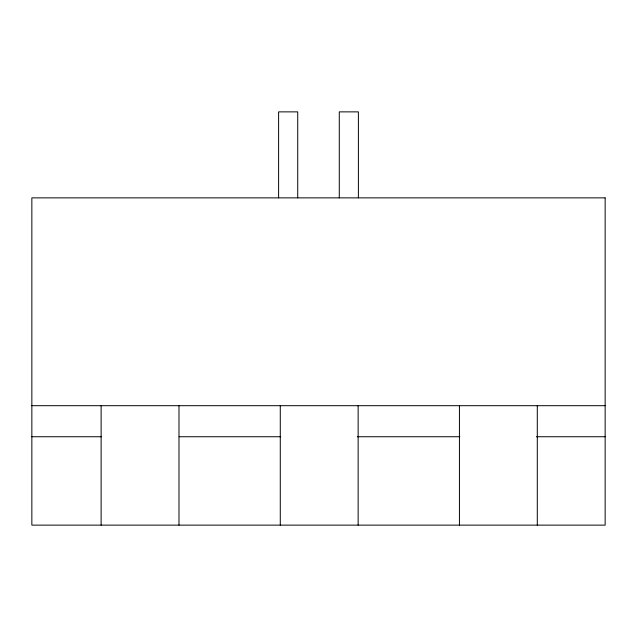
<?xml version="1.0" encoding="UTF-8"?>
<svg xmlns="http://www.w3.org/2000/svg" width="637" height="637" viewBox="0 0 637 637"><rect width="100%" height="100%" fill="white"/><g stroke="black" fill="none" stroke-linecap="round" stroke-linejoin="round"><path stroke-width="0.96" d="M31.85 405.689L605.15 405.689M31.85 436.743L101.522 436.743M179.156 436.743L280.678 436.743M357.317 436.743L459.834 436.743M536.473 436.743L605.15 436.743M537.294 405.689L537.294 525.127M459.436 405.689L459.436 525.127M358.392 197.868L358.392 111.873L339.282 111.873L339.282 197.868M358.137 405.689L358.137 525.127M297.718 197.868L297.718 111.873L278.608 111.873L278.608 197.868M280.28 405.689L280.28 525.127M178.981 405.689L178.981 525.127M101.124 405.689L101.124 525.127M605.15 197.868L31.85 197.868L31.85 525.127L605.15 525.127L605.15 197.868"/></g></svg>
